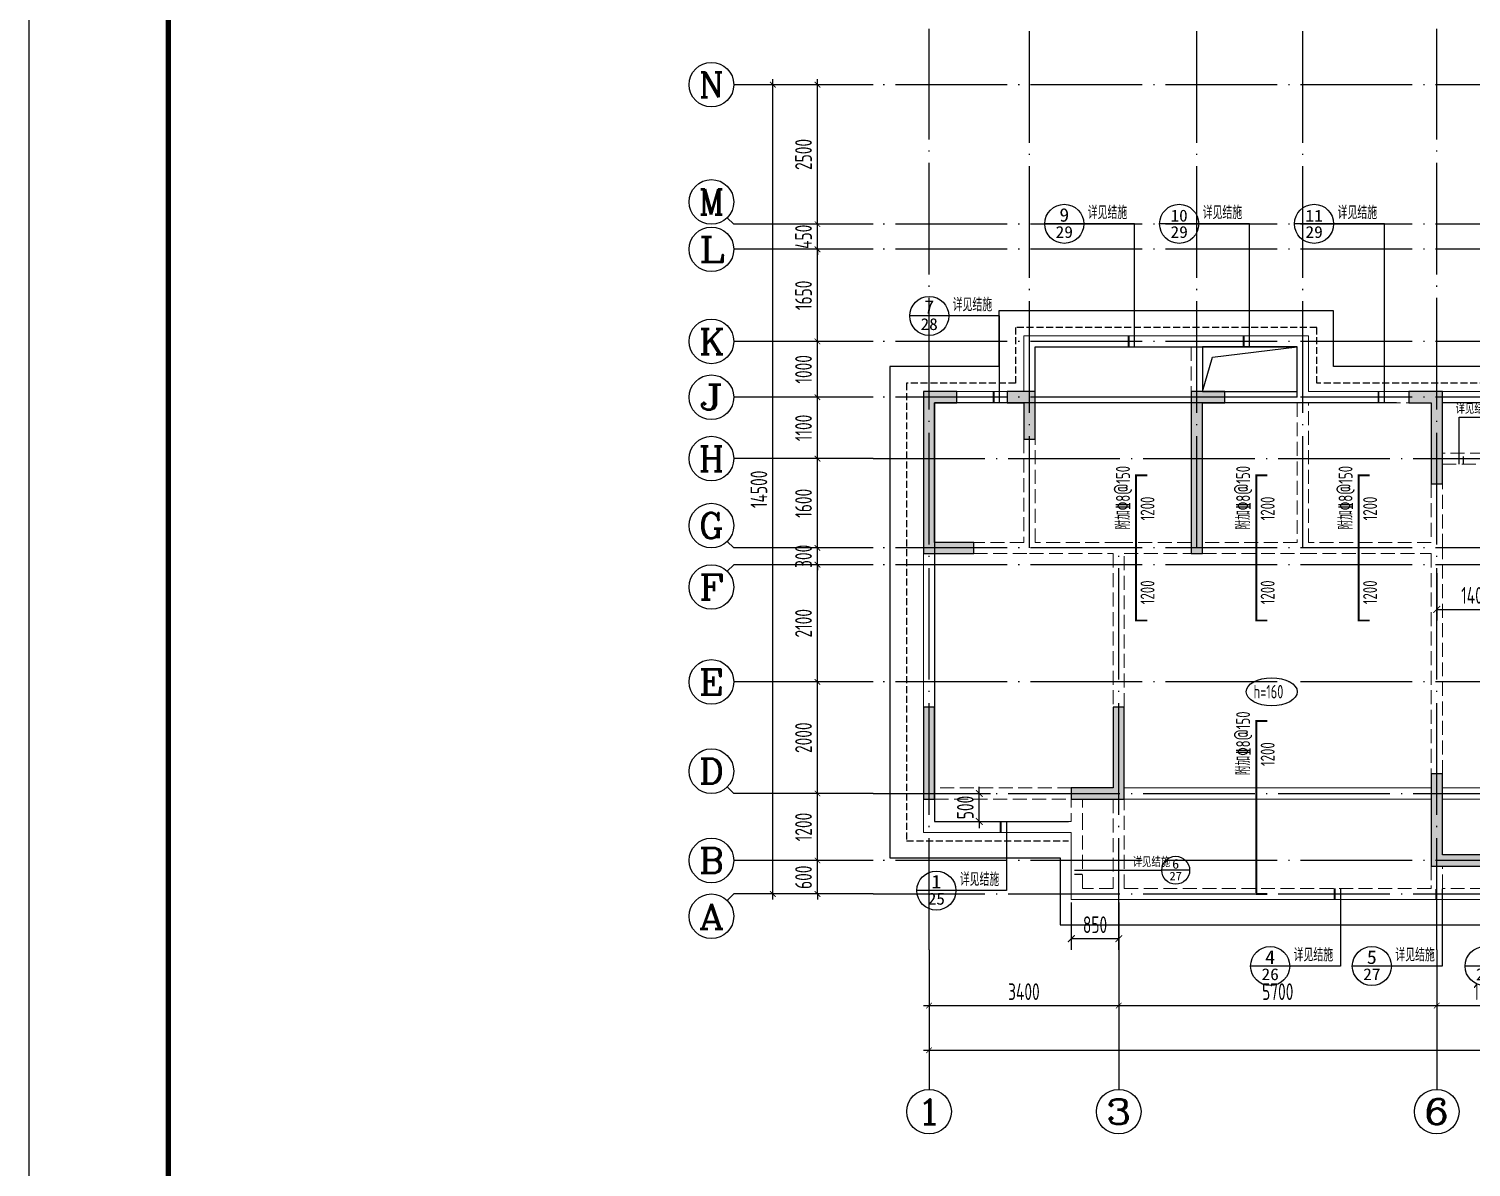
# Model space of a CAD drawing. Extents: x 826826 to 1642106, y -156213 to 399140.
# Drawn here: x 1269219 to 1295070, y -22668 to -2274 of the extents above; entities that cross this region are included whole.
import ezdxf
from ezdxf.enums import TextEntityAlignment as Align

# ---------------------------------------------------------------- set-up
doc = ezdxf.new("R2010")
doc.units = 0
doc.header["$LTSCALE"] = 1000
for name, pattern in [('#P_--_20B1_001_t3$0$DASH', [0.35, 0.25, -0.1]), ('DASH', [0.35, 0.25, -0.1]), ('DOTE', [2.42, 2, -0.2, 0.02, -0.2])]:
    doc.linetypes.add(name, pattern=pattern)
doc.layers.get('0').update_dxf_attribs({"linetype": 'CONTINUOUS'})
doc.layers.get('DEFPOINTS').update_dxf_attribs({"linetype": 'CONTINUOUS'})
for name, color, linetype in [('-TK', 7, 'CONTINUOUS'), ('A-AXIS', 1, 'CONTINUOUS'), ('A-DOTE', 10, 'DOTE'), ('AXIS_TEXT', 4, 'CONTINUOUS'), ('DIM_IDEN', 67, 'CONTINUOUS'), ('PUB_TEXT', 2, 'CONTINUOUS'), ('ROOF', 183, 'CONTINUOUS'), ('S-B板标注', 3, 'CONTINUOUS'), ('S-B板配筋', 6, 'CONTINUOUS'), ('S-B板配筋号', 7, 'CONTINUOUS'), ('S-D洞口', 4, 'CONTINUOUS'), ('S-L主梁线', 4, 'DASH'), ('S-Q墙填充', 252, 'CONTINUOUS'), ('S-Q墙实线', 6, 'CONTINUOUS'), ('S-Q墙标注', 3, 'CONTINUOUS'), ('S-Y一般标注', 3, 'CONTINUOUS'), ('看线', 251, 'CONTINUOUS')]:
    doc.layers.add(name, color=color, linetype=linetype)
doc.styles.add('_TCH_AXIS', font='COMPLEX', dxfattribs={"bigfont": 'GBCBIG'})
doc.styles.add('_TCH_LABEL', font='simhei.ttf')
doc.styles.add('COMPLEX', font='COMPLEX')
doc.styles.add('TSSD_DIMENSION', font='Tssdeng.shx', dxfattribs={"width": 0.7, "bigfont": 'tssdchn.shx'})
doc.styles.add('TSSD_REIN', font='tssdeng.shx', dxfattribs={"width": 0.7, "height": 300, "bigfont": 'tssdchn.shx'})
doc.styles.add('结构文字', font='zstxt.shx', dxfattribs={"width": 0.7, "bigfont": 'zshz.shx'})
doc.dimstyles.new('STRUCK', dxfattribs={"dimtxt": 400, "dimasz": 121, "dimexe": 200, "dimexo": 150, "dimgap": 115, "dimtad": 1, "dimdec": 0, "dimdsep": 46, "dimtxsty": '结构文字', "dimblk": 'ARCHTICK', "dimcen": 400, "dimclrd": 3, "dimclre": 3, "dimclrt": 7, "dimadec": 0, "dimazin": 0, "dimtfac": 1, "dimtdec": 0, "dimtix": 1, "dimtmove": 2, "dimatfit": 3, "dimldrblk": '_DIMX', "dimfxl": 0, "dimtolj": 1, "dimtzin": 0, "dimarcsym": 0})
doc.dimstyles.new('TSSD_100_100$0', dxfattribs={"dimtxt": 300, "dimasz": 80, "dimexe": 100, "dimexo": 250, "dimgap": 100, "dimtad": 1, "dimdec": 0, "dimzin": 0, "dimdsep": 46, "dimtxsty": 'TSSD_DIMENSION', "dimblk": 'ARCHTICK', "dimcen": 0, "dimdle": 100, "dimclrd": 3, "dimclre": 3, "dimclrt": 7, "dimadec": 0, "dimazin": 0, "dimtfac": 1, "dimtdec": 0, "dimtix": 1, "dimtmove": 2, "dimatfit": 3, "dimldrblk": 'ARCHTICK', "dimfxl": 0, "dimtolj": 1, "dimtzin": 0, "dimarcsym": 0})

# ---------------------------------------------------------------- blocks, each defined once
blk = doc.blocks.new('_ArchTick')
at = {"color": 0, "linetype": 'ByBlock', "const_width": 0.15}
blk.add_lwpolyline([(-0.5, -0.5), (0.5, 0.5)], dxfattribs=at)
blk = doc.blocks.new('*D888')
at = {"layer": 'DEFPOINTS', "color": 0}
for p in [(2300, 4900), (3300, 4900), (3300, 4300)]:
    blk.add_point(p, dxfattribs=at)
at = {"layer": 'S-Y一般标注', "color": 0, "lineweight": -2}
for p, q in [((2300, 4900), (2300, 5000)), ((3050, 4900), (2200, 4900)), ((2300, 4300), (2300, 4900)), ((3050, 4300), (2200, 4300)), ((2300, 4300), (2300, 4200))]:
    blk.add_line(p, q, dxfattribs=at)
at = {"layer": 'S-Y一般标注', "color": 0, "lineweight": -2, "xscale": 100, "yscale": 100, "zscale": 100}
for p, rotation in [((2300, 4900), 270), ((2300, 4300), 90)]:
    blk.add_blockref('_ArchTick', p, dxfattribs=dict(at, rotation=rotation))
at = {"layer": 'S-Y一般标注', "color": 7, "insert": (2050, 4600), "char_height": 300, "attachment_point": 5, "rotation": 90, "style": 'TSSD_DIMENSION'}
blk.add_mtext('\\A1;600', dxfattribs=at)
blk = doc.blocks.new('*D889')
at = {"layer": 'DEFPOINTS', "color": 0}
for p in [(2300, 6100), (3300, 6100), (3300, 4900)]:
    blk.add_point(p, dxfattribs=at)
at = {"layer": 'S-Y一般标注', "color": 0, "lineweight": -2}
for p, q in [((3050, 6100), (2200, 6100)), ((2300, 4800), (2300, 6200)), ((3050, 4900), (2200, 4900))]:
    blk.add_line(p, q, dxfattribs=at)
at = {"layer": 'S-Y一般标注', "color": 0, "lineweight": -2, "xscale": 100, "yscale": 100, "zscale": 100}
for p, rotation in [((2300, 6100), 90), ((2300, 4900), 270)]:
    blk.add_blockref('_ArchTick', p, dxfattribs=dict(at, rotation=rotation))
at = {"layer": 'S-Y一般标注', "color": 7, "insert": (2050, 5500), "char_height": 300, "attachment_point": 5, "rotation": 90, "style": 'TSSD_DIMENSION'}
blk.add_mtext('\\A1;1200', dxfattribs=at)
blk = doc.blocks.new('*D890')
at = {"layer": 'DEFPOINTS', "color": 0}
for p in [(2300, 8100), (3300, 8100), (3300, 6100)]:
    blk.add_point(p, dxfattribs=at)
at = {"layer": 'S-Y一般标注', "color": 0, "lineweight": -2}
for p, q in [((3050, 8100), (2200, 8100)), ((2300, 6000), (2300, 8200)), ((3050, 6100), (2200, 6100))]:
    blk.add_line(p, q, dxfattribs=at)
at = {"layer": 'S-Y一般标注', "color": 0, "lineweight": -2, "xscale": 100, "yscale": 100, "zscale": 100}
for p, rotation in [((2300, 8100), 90), ((2300, 6100), 270)]:
    blk.add_blockref('_ArchTick', p, dxfattribs=dict(at, rotation=rotation))
at = {"layer": 'S-Y一般标注', "color": 7, "insert": (2050, 7100), "char_height": 300, "attachment_point": 5, "rotation": 90, "style": 'TSSD_DIMENSION'}
blk.add_mtext('\\A1;2000', dxfattribs=at)
blk = doc.blocks.new('*D891')
at = {"layer": 'DEFPOINTS', "color": 0}
for p in [(2300, 10200), (3300, 10200), (3300, 8100)]:
    blk.add_point(p, dxfattribs=at)
at = {"layer": 'S-Y一般标注', "color": 0, "lineweight": -2}
for p, q in [((3050, 10200), (2200, 10200)), ((2300, 8000), (2300, 10300)), ((3050, 8100), (2200, 8100))]:
    blk.add_line(p, q, dxfattribs=at)
at = {"layer": 'S-Y一般标注', "color": 0, "lineweight": -2, "xscale": 100, "yscale": 100, "zscale": 100}
for p, rotation in [((2300, 10200), 90), ((2300, 8100), 270)]:
    blk.add_blockref('_ArchTick', p, dxfattribs=dict(at, rotation=rotation))
at = {"layer": 'S-Y一般标注', "color": 7, "insert": (2050, 9150), "char_height": 300, "attachment_point": 5, "rotation": 90, "style": 'TSSD_DIMENSION'}
blk.add_mtext('\\A1;2100', dxfattribs=at)
blk = doc.blocks.new('*D892')
at = {"layer": 'DEFPOINTS', "color": 0}
for p in [(2300, 10500), (3300, 10500), (3300, 10200)]:
    blk.add_point(p, dxfattribs=at)
at = {"layer": 'S-Y一般标注', "color": 0, "lineweight": -2}
for p, q in [((2300, 10500), (2300, 10600)), ((3050, 10500), (2200, 10500)), ((2300, 10200), (2300, 10500)), ((3050, 10200), (2200, 10200)), ((2300, 10200), (2300, 10100))]:
    blk.add_line(p, q, dxfattribs=at)
at = {"layer": 'S-Y一般标注', "color": 0, "lineweight": -2, "xscale": 100, "yscale": 100, "zscale": 100}
for p, rotation in [((2300, 10500), 270), ((2300, 10200), 90)]:
    blk.add_blockref('_ArchTick', p, dxfattribs=dict(at, rotation=rotation))
at = {"layer": 'S-Y一般标注', "color": 7, "insert": (2050, 10350), "char_height": 300, "attachment_point": 5, "rotation": 90, "style": 'TSSD_DIMENSION'}
blk.add_mtext('\\A1;300', dxfattribs=at)
blk = doc.blocks.new('*D893')
at = {"layer": 'DEFPOINTS', "color": 0}
for p in [(2300, 12100), (3300, 12100), (3300, 10500)]:
    blk.add_point(p, dxfattribs=at)
at = {"layer": 'S-Y一般标注', "color": 0, "lineweight": -2}
for p, q in [((2300, 10400), (2300, 12200)), ((3050, 12100), (2200, 12100)), ((3050, 10500), (2200, 10500))]:
    blk.add_line(p, q, dxfattribs=at)
at = {"layer": 'S-Y一般标注', "color": 0, "lineweight": -2, "xscale": 100, "yscale": 100, "zscale": 100}
for p, rotation in [((2300, 12100), 90), ((2300, 10500), 270)]:
    blk.add_blockref('_ArchTick', p, dxfattribs=dict(at, rotation=rotation))
at = {"layer": 'S-Y一般标注', "color": 7, "insert": (2050, 11300), "char_height": 300, "attachment_point": 5, "rotation": 90, "style": 'TSSD_DIMENSION'}
blk.add_mtext('\\A1;1600', dxfattribs=at)
blk = doc.blocks.new('*D894')
at = {"layer": 'DEFPOINTS', "color": 0}
for p in [(2300, 13200), (3300, 13200), (3300, 12100)]:
    blk.add_point(p, dxfattribs=at)
at = {"layer": 'S-Y一般标注', "color": 0, "lineweight": -2}
for p, q in [((3050, 13200), (2200, 13200)), ((2300, 12000), (2300, 13300)), ((3050, 12100), (2200, 12100))]:
    blk.add_line(p, q, dxfattribs=at)
at = {"layer": 'S-Y一般标注', "color": 0, "lineweight": -2, "xscale": 100, "yscale": 100, "zscale": 100}
for p, rotation in [((2300, 13200), 90), ((2300, 12100), 270)]:
    blk.add_blockref('_ArchTick', p, dxfattribs=dict(at, rotation=rotation))
at = {"layer": 'S-Y一般标注', "color": 7, "insert": (2050, 12650), "char_height": 300, "attachment_point": 5, "rotation": 90, "style": 'TSSD_DIMENSION'}
blk.add_mtext('\\A1;1100', dxfattribs=at)
blk = doc.blocks.new('*D895')
at = {"layer": 'DEFPOINTS', "color": 0}
for p in [(2300, 14200), (3300, 14200), (3300, 13200)]:
    blk.add_point(p, dxfattribs=at)
at = {"layer": 'S-Y一般标注', "color": 0, "lineweight": -2}
for p, q in [((2300, 13100), (2300, 14300)), ((3050, 14200), (2200, 14200)), ((3050, 13200), (2200, 13200))]:
    blk.add_line(p, q, dxfattribs=at)
at = {"layer": 'S-Y一般标注', "color": 0, "lineweight": -2, "xscale": 100, "yscale": 100, "zscale": 100}
for p, rotation in [((2300, 14200), 90), ((2300, 13200), 270)]:
    blk.add_blockref('_ArchTick', p, dxfattribs=dict(at, rotation=rotation))
at = {"layer": 'S-Y一般标注', "color": 7, "insert": (2050, 13700), "char_height": 300, "attachment_point": 5, "rotation": 90, "style": 'TSSD_DIMENSION'}
blk.add_mtext('\\A1;1000', dxfattribs=at)
blk = doc.blocks.new('*D896')
at = {"layer": 'DEFPOINTS', "color": 0}
for p in [(2300, 15850), (3300, 15850), (3300, 14200)]:
    blk.add_point(p, dxfattribs=at)
at = {"layer": 'S-Y一般标注', "color": 0, "lineweight": -2}
for p, q in [((3050, 15850), (2200, 15850)), ((2300, 14100), (2300, 15950)), ((3050, 14200), (2200, 14200))]:
    blk.add_line(p, q, dxfattribs=at)
at = {"layer": 'S-Y一般标注', "color": 0, "lineweight": -2, "xscale": 100, "yscale": 100, "zscale": 100}
for p, rotation in [((2300, 15850), 90), ((2300, 14200), 270)]:
    blk.add_blockref('_ArchTick', p, dxfattribs=dict(at, rotation=rotation))
at = {"layer": 'S-Y一般标注', "color": 7, "insert": (2050, 15025), "char_height": 300, "attachment_point": 5, "rotation": 90, "style": 'TSSD_DIMENSION'}
blk.add_mtext('\\A1;1650', dxfattribs=at)
blk = doc.blocks.new('*D897')
at = {"layer": 'DEFPOINTS', "color": 0}
for p in [(2300, 16300), (3300, 16300), (3300, 15850)]:
    blk.add_point(p, dxfattribs=at)
at = {"layer": 'S-Y一般标注', "color": 0, "lineweight": -2}
for p, q in [((3050, 16300), (2200, 16300)), ((2300, 16300), (2300, 16400)), ((2300, 15850), (2300, 16300)), ((3050, 15850), (2200, 15850)), ((2300, 15850), (2300, 15750))]:
    blk.add_line(p, q, dxfattribs=at)
at = {"layer": 'S-Y一般标注', "color": 0, "lineweight": -2, "xscale": 100, "yscale": 100, "zscale": 100}
for p, rotation in [((2300, 16300), 270), ((2300, 15850), 90)]:
    blk.add_blockref('_ArchTick', p, dxfattribs=dict(at, rotation=rotation))
at = {"layer": 'S-Y一般标注', "color": 7, "insert": (2050, 16075), "char_height": 300, "attachment_point": 5, "rotation": 90, "style": 'TSSD_DIMENSION'}
blk.add_mtext('\\A1;450', dxfattribs=at)
blk = doc.blocks.new('*D898')
at = {"layer": 'DEFPOINTS', "color": 0}
for p in [(2300, 18800), (3300, 18800), (3300, 16300)]:
    blk.add_point(p, dxfattribs=at)
at = {"layer": 'S-Y一般标注', "color": 0, "lineweight": -2}
for p, q in [((2300, 16200), (2300, 18900)), ((3050, 18800), (2200, 18800)), ((3050, 16300), (2200, 16300))]:
    blk.add_line(p, q, dxfattribs=at)
at = {"layer": 'S-Y一般标注', "color": 0, "lineweight": -2, "xscale": 100, "yscale": 100, "zscale": 100}
for p, rotation in [((2300, 18800), 90), ((2300, 16300), 270)]:
    blk.add_blockref('_ArchTick', p, dxfattribs=dict(at, rotation=rotation))
at = {"layer": 'S-Y一般标注', "color": 7, "insert": (2050, 17550), "char_height": 300, "attachment_point": 5, "rotation": 90, "style": 'TSSD_DIMENSION'}
blk.add_mtext('\\A1;2500', dxfattribs=at)
blk = doc.blocks.new('*D899')
at = {"layer": 'DEFPOINTS', "color": 0}
for p in [(1500, 18800), (3300, 18800), (3300, 4300)]:
    blk.add_point(p, dxfattribs=at)
at = {"layer": 'S-Y一般标注', "color": 0, "lineweight": -2}
for p, q in [((1500, 4200), (1500, 18900)), ((3050, 18800), (1400, 18800)), ((3050, 4300), (1400, 4300))]:
    blk.add_line(p, q, dxfattribs=at)
at = {"layer": 'S-Y一般标注', "color": 0, "lineweight": -2, "xscale": 100, "yscale": 100, "zscale": 100}
for p, rotation in [((1500, 18800), 90), ((1500, 4300), 270)]:
    blk.add_blockref('_ArchTick', p, dxfattribs=dict(at, rotation=rotation))
at = {"layer": 'S-Y一般标注', "color": 7, "insert": (1250, 11550), "char_height": 300, "attachment_point": 5, "rotation": 90, "style": 'TSSD_DIMENSION'}
blk.add_mtext('\\A1;14500', dxfattribs=at)
blk = doc.blocks.new('*D912')
at = {"layer": 'DEFPOINTS', "color": 0}
for p in [(4300.000008, 3300.000008), (7700.000008, 3300.000008), (7700.000008, 2300.000008)]:
    blk.add_point(p, dxfattribs=at)
at = {"layer": 'S-Y一般标注', "color": 0, "lineweight": -2}
for p, q in [((4300.000008, 3050.000008), (4300.000008, 2200.000008)), ((7700.000008, 3050.000008), (7700.000008, 2200.000008)), ((4200.000008, 2300.000008), (7800.000008, 2300.000008))]:
    blk.add_line(p, q, dxfattribs=at)
at = {"layer": 'S-Y一般标注', "color": 0, "lineweight": -2, "xscale": 100, "yscale": 100, "zscale": 100, "rotation": 180}
blk.add_blockref('_ArchTick', (4300.000008, 2300.000008), dxfattribs=at)
at = {"layer": 'S-Y一般标注', "color": 0, "lineweight": -2, "xscale": 100, "yscale": 100, "zscale": 100}
blk.add_blockref('_ArchTick', (7700.000008, 2300.000008), dxfattribs=at)
at = {"layer": 'S-Y一般标注', "color": 7, "insert": (6000.000008, 2550.000008), "char_height": 300, "attachment_point": 5, "style": 'TSSD_DIMENSION'}
blk.add_mtext('\\A1;3400', dxfattribs=at)
blk = doc.blocks.new('*D913')
at = {"layer": 'DEFPOINTS', "color": 0}
for p in [(7700, 3300), (13400, 3300), (13400, 2300)]:
    blk.add_point(p, dxfattribs=at)
at = {"layer": 'S-Y一般标注', "color": 0, "lineweight": -2}
for p, q in [((7700, 3050), (7700, 2200)), ((13400, 3050), (13400, 2200)), ((7600, 2300), (13500, 2300))]:
    blk.add_line(p, q, dxfattribs=at)
at = {"layer": 'S-Y一般标注', "color": 0, "lineweight": -2, "xscale": 100, "yscale": 100, "zscale": 100, "rotation": 180}
blk.add_blockref('_ArchTick', (7700, 2300), dxfattribs=at)
at = {"layer": 'S-Y一般标注', "color": 0, "lineweight": -2, "xscale": 100, "yscale": 100, "zscale": 100}
blk.add_blockref('_ArchTick', (13400, 2300), dxfattribs=at)
at = {"layer": 'S-Y一般标注', "color": 7, "insert": (10550, 2550), "char_height": 300, "attachment_point": 5, "style": 'TSSD_DIMENSION'}
blk.add_mtext('\\A1;5700', dxfattribs=at)
blk = doc.blocks.new('*D918')
at = {"layer": 'DEFPOINTS', "color": 0}
for p in [(4300.000008, 3300.000008), (53100.000008, 3300.000008), (53100.000008, 1500.000008)]:
    blk.add_point(p, dxfattribs=at)
at = {"layer": 'S-Y一般标注', "color": 0, "lineweight": -2}
for p, q in [((4300.000008, 3050.000008), (4300.000008, 1400.000008)), ((53100.000008, 3050.000008), (53100.000008, 1400.000008)), ((4200.000008, 1500.000008), (53200.000008, 1500.000008))]:
    blk.add_line(p, q, dxfattribs=at)
at = {"layer": 'S-Y一般标注', "color": 0, "lineweight": -2, "xscale": 100, "yscale": 100, "zscale": 100, "rotation": 180}
blk.add_blockref('_ArchTick', (4300.000008, 1500.000008), dxfattribs=at)
at = {"layer": 'S-Y一般标注', "color": 0, "lineweight": -2, "xscale": 100, "yscale": 100, "zscale": 100}
blk.add_blockref('_ArchTick', (53100.000008, 1500.000008), dxfattribs=at)
at = {"layer": 'S-Y一般标注', "color": 7, "insert": (28700.000008, 1750.000008), "char_height": 300, "attachment_point": 5, "style": 'TSSD_DIMENSION'}
blk.add_mtext('\\A1;48800', dxfattribs=at)
blk = doc.blocks.new('_AXISO')
blk.add_circle((0, 0), 0.5)
at = {"layer": 'AXIS_TEXT', "style": 'COMPLEX', "width": 1.041667}
blk.add_attdef('A', text='', height=0.56, dxfattribs=at).set_placement((-0.25, -0.28), (0.25, -0.28), align=Align.FIT)
blk = doc.blocks.new('*D919')
at = {"layer": 'DEFPOINTS', "color": 0}
for p in [(13400, 3300), (15250, 3300), (15250, 2300)]:
    blk.add_point(p, dxfattribs=at)
at = {"layer": 'S-Y一般标注', "color": 0, "lineweight": -2}
for p, q in [((13400, 3050), (13400, 2200)), ((15250, 3050), (15250, 2200)), ((13300, 2300), (15350, 2300))]:
    blk.add_line(p, q, dxfattribs=at)
at = {"layer": 'S-Y一般标注', "color": 0, "lineweight": -2, "xscale": 100, "yscale": 100, "zscale": 100, "rotation": 180}
blk.add_blockref('_ArchTick', (13400, 2300), dxfattribs=at)
at = {"layer": 'S-Y一般标注', "color": 0, "lineweight": -2, "xscale": 100, "yscale": 100, "zscale": 100}
blk.add_blockref('_ArchTick', (15250, 2300), dxfattribs=at)
at = {"layer": 'S-Y一般标注', "color": 7, "insert": (14325, 2550), "char_height": 300, "attachment_point": 5, "style": 'TSSD_DIMENSION'}
blk.add_mtext('\\A1;1850', dxfattribs=at)
blk = doc.blocks.new('20210802.04343020')
at = {"layer": 'ROOF', "ltscale": 0.8}
for p, q in [((7300, 9450), (2600, 9450)), ((7300, 9350), (2600, 9350))]:
    blk.add_line(p, q, dxfattribs=at)
for points in [[(11400, 10000), (7950, 10000), (7950, 11000), (1950, 11000), (1950, 10000), (0, 10000), (0, 1200), (3050, 1200)], [(7300, 9450), (7300, 10350), (2600, 10350), (2600, 9450)], [(2600, 9350), (800, 9350), (800, 1850), (3200, 1850)], [(9080, 9350), (7300, 9350)], [(11400, 9350), (9900, 9350)]]:
    blk.add_lwpolyline(points, dxfattribs=at)
at = {"layer": '看线', "color": 202, "linetype": '#P_--_20B1_001_t3$0$DASH', "ltscale": 0.5}
blk.add_lwpolyline([(11400, 9700), (7650, 9700), (7650, 10700), (2250, 10700), (2250, 9700), (300, 9700), (300, 1500), (3200, 1500)], dxfattribs=at)
at = {"layer": '看线', "color": 201}
blk.add_lwpolyline([(3050, 1200), (3050, 0), (22750, 0), (22750, 1500), (25100, 1500)], dxfattribs=at)
blk = doc.blocks.new('20210805.12180537')
at = {"layer": 'DIM_IDEN'}
for p, q in [((12208, 14853), (13117, 14853)), ((12208, 13555), (12208, 14853)), ((13817, 14853), (13117, 14853)), ((3121, 14111), (2421, 14111)), ((4030, 14111), (3121, 14111)), ((4030, 11905), (4030, 14111)), ((5180, 14111), (4480, 14111)), ((6089, 14111), (5180, 14111)), ((6089, 11905), (6089, 14111)), ((7599, 14111), (6899, 14111)), ((8508, 14111), (7599, 14111)), ((8508, 10905), (8508, 14111)), ((16586, 14111), (17495, 14111)), ((16586, 10905), (16586, 14111)), ((18195, 14111), (17495, 14111)), ((19005, 14111), (19914, 14111)), ((19005, 11905), (19005, 14111)), ((20614, 14111), (19914, 14111)), ((21064, 14111), (21973, 14111)), ((21064, 11905), (21064, 14111)), ((22673, 14111), (21973, 14111)), ((700, 12461), (0, 12461)), ((1609, 12461), (700, 12461)), ((1609, 10905), (1609, 12461)), ((23485, 12461), (24394, 12461)), ((23485, 10905), (23485, 12461)), ((25094, 12461), (24394, 12461)), ((9847, 10649), (10305, 10649)), ((9847, 9805), (9847, 10649)), ((10805, 10649), (10305, 10649)), ((14790, 10649), (14290, 10649)), ((15247, 10649), (14790, 10649)), ((15247, 9805), (15247, 10649)), ((1737, 3405), (1737, 2166)), ((23357, 3405), (23357, 2166)), ((2954, 2530), (3401, 2530)), ((3401, 2530), (4518, 2530)), ((5018, 2530), (4518, 2530)), ((20577, 2530), (20077, 2530)), ((21693, 2530), (20577, 2530)), ((22140, 2530), (21693, 2530)), ((828, 2166), (128, 2166)), ((1737, 2166), (828, 2166)), ((7720, 2205), (7720, 813)), ((9543, 2195), (9543, 813)), ((11564, 2205), (11564, 813)), ((13531, 2205), (13531, 813)), ((15573, 2195), (15573, 813)), ((17374, 2205), (17374, 813)), ((23357, 2166), (24266, 2166)), ((24966, 2166), (24266, 2166)), ((6811, 813), (6111, 813)), ((7720, 813), (6811, 813)), ((8634, 813), (7934, 813)), ((9543, 813), (8634, 813)), ((10655, 813), (9955, 813)), ((11564, 813), (10655, 813)), ((13531, 813), (14440, 813)), ((15140, 813), (14440, 813)), ((15573, 813), (16482, 813)), ((17182, 813), (16482, 813)), ((17374, 813), (18283, 813)), ((18983, 813), (18283, 813))]:
    blk.add_line(p, q, dxfattribs=at)
for points, const_width in [([(3925, 11905), (3925, 12105)], 35), ([(5984, 11905), (5984, 12105)], 35), ([(19110, 11905), (19110, 12105)], 35), ([(21169, 11905), (21169, 12105)], 35), ([(1504, 10905), (1504, 11105)], 35), ([(8403, 10905), (8403, 11105)], 35), ([(16691, 10905), (16691, 11105)], 35), ([(23590, 10905), (23590, 11105)], 35), ([(9922, 9805), (9922, 9947)], 25), ([(15172, 9805), (15172, 9947)], 25), ([(1632, 3405), (1632, 3205)], 35), ([(23462, 3405), (23462, 3205)], 35), ([(2954, 2455), (3097, 2455)], 25), ([(22140, 2455), (21997, 2455)], 25), ([(7615, 2205), (7615, 2005)], 35), ([(9438, 2195), (9438, 1995)], 35), ([(11459, 2205), (11459, 2005)], 35), ([(13636, 2205), (13636, 2005)], 35), ([(15678, 2195), (15678, 1995)], 35), ([(17479, 2205), (17479, 2005)], 35)]:
    blk.add_lwpolyline(points, dxfattribs=dict(at, const_width=const_width))
for centre, radius in [((13467, 14853), 350), ((2771, 14111), 350), ((4830, 14111), 350), ((7249, 14111), 350), ((17845, 14111), 350), ((20264, 14111), 350), ((22323, 14111), 350), ((350, 12461), 350), ((24744, 12461), 350), ((10555, 10649), 250), ((14540, 10649), 250), ((4768, 2530), 250), ((20327, 2530), 250), ((478, 2166), 350), ((24616, 2166), 350), ((6461, 813), 350), ((8284, 813), 350), ((10305, 813), 350), ((14790, 813), 350), ((16832, 813), 350), ((18633, 813), 350)]:
    blk.add_circle(centre, radius, dxfattribs=at)
at = {"layer": 'PUB_TEXT', "style": '_TCH_AXIS'}
for height, p in [(236.3, (12388, 14936)), (236.3, (3191, 14195)), (236.3, (5251, 14195)), (236.3, (7669, 14195)), (236.3, (16766, 14195)), (236.3, (19184, 14195)), (236.3, (21244, 14195)), (236.3, (770, 12545)), (236.3, (23665, 12545)), (168.8, (9784, 10709)), (168.8, (14840, 10709)), (168.8, (3996, 2589)), (168.8, (20627, 2589)), (236.3, (898, 2249)), (236.3, (23537, 2249)), (236.3, (6881, 896)), (236.3, (8704, 896)), (236.3, (10725, 896)), (236.3, (13710, 896)), (236.3, (15752, 896)), (236.3, (17554, 896))]:
    blk.add_text('详见结施', height=height, dxfattribs=at).set_placement(p)
at = {"layer": 'PUB_TEXT', "style": '_TCH_LABEL'}
for s, height, width, p, p2 in [('13', 212.7, 1.00565, (13314, 14894), (13621, 14894)), ('30', 212, 1.017143, (13312, 14600), (13622, 14600)), ('9', 242, 1.011364, (2683, 14150), (2859, 14150)), ('10', 213.8, 0.988889, (4678, 14152), (4982, 14152)), ('11', 210.8, 1.034884, (7092, 14152), (7406, 14152)), ('11', 210.8, 1.034884, (17688, 14152), (18002, 14152)), ('10', 213.8, 0.988889, (20112, 14152), (20416, 14152)), ('9', 242, 1.011364, (22235, 14150), (22411, 14150)), ('29', 211.6, 1.022989, (2615, 13859), (2927, 13859)), ('29', 211.6, 1.022989, (4675, 13859), (4986, 13859)), ('29', 211.6, 1.022989, (7094, 13859), (7405, 13859)), ('29', 211.6, 1.022989, (17689, 13859), (18001, 13859)), ('29', 211.6, 1.022989, (20108, 13859), (20420, 13859)), ('29', 211.6, 1.022989, (22168, 13859), (22479, 13859)), ('7', 241, 1.053254, (259, 12500), (441, 12500)), ('8', 242, 1.017143, (24656, 12500), (24833, 12500)), ('28', 212.3, 1.011364, (196, 12208), (504, 12208)), ('28', 212.3, 1.011364, (24590, 12208), (24899, 12208)), ('30', 151.4, 1.017143, (10444, 10469), (10666, 10469)), ('12', 151.1, 1.022989, (10444, 10679), (10666, 10679)), ('30', 151.4, 1.017143, (14429, 10469), (14650, 10469)), ('12', 151.1, 1.022989, (14428, 10679), (14651, 10679)), ('6', 173, 1.011364, (4705, 2558), (4830, 2558)), ('6', 173, 1.011364, (20264, 2558), (20390, 2558)), ('1', 241, 1.034884, (388, 2205), (568, 2205)), ('27', 151.1, 1.022989, (4656, 2350), (4879, 2350)), ('27', 151.1, 1.022989, (20216, 2350), (20438, 2350)), ('3', 242, 1.00565, (24529, 2205), (24704, 2205)), ('25', 212.7, 1.00565, (324, 1913), (632, 1913)), ('26', 211.6, 1.022989, (24461, 1914), (24772, 1914)), ('4', 241, 1.034884, (6371, 852), (6551, 852)), ('5', 241, 1.028902, (8195, 852), (8373, 852)), ('2', 241, 1.022989, (10216, 852), (10394, 852)), ('2', 241, 1.022989, (14701, 852), (14878, 852)), ('5', 241, 1.028902, (16743, 852), (16921, 852)), ('4', 241, 1.034884, (18543, 852), (18723, 852)), ('26', 211.6, 1.022989, (6306, 561), (6617, 561)), ('27', 211.6, 1.022989, (8128, 561), (8440, 561)), ('25', 212.7, 1.00565, (10151, 560), (10459, 560)), ('25', 212.7, 1.00565, (14636, 560), (14943, 560)), ('27', 211.6, 1.022989, (16676, 561), (16988, 561)), ('26', 211.6, 1.022989, (18478, 561), (18789, 561))]:
    blk.add_text(s, height=height, dxfattribs=dict(at, width=width)).set_placement(p, p2, align=Align.FIT)
blk = doc.blocks.new('20210809.19332126')
at = {"layer": 'S-Q墙填充'}
h = blk.add_hatch(color=252, dxfattribs=at)
h.dxf.hatch_style = 1
h.paths.add_polyline_path([(200, 8900), (600, 8900), (600, 9100), (0, 9100), (0, 6200), (900, 6200), (900, 6400), (200, 6400)])
h = blk.add_hatch(color=252, dxfattribs=at)
h.dxf.hatch_style = 1
h.paths.add_polyline_path([(1800, 8900), (1800, 8250), (2000, 8250), (2000, 9100), (1500, 9100), (1500, 8900)])
h = blk.add_hatch(color=252, dxfattribs=at)
h.dxf.hatch_style = 1
h.paths.add_polyline_path([(4800, 9100), (4800, 6200), (5000, 6200), (5000, 8900), (5400, 8900), (5400, 9100)])
h = blk.add_hatch(color=252, dxfattribs=at)
h.dxf.hatch_style = 1
h.paths.add_polyline_path([(9100, 7900), (9100, 7450), (9300, 7450), (9300, 7900), (9300, 9100), (8700, 9100), (8700, 8900), (9100, 8900)])
h = blk.add_hatch(color=252, dxfattribs=at)
h.dxf.hatch_style = 1
h.paths.add_polyline_path([(200, 1800), (200, 3450), (0, 3450), (0, 1800)])
h = blk.add_hatch(color=252, dxfattribs=at)
h.dxf.hatch_style = 1
h.paths.add_polyline_path([(3600, 3450), (3400, 3450), (3400, 3450), (3400, 2000), (2750, 2000), (2650, 2000), (2650, 1800), (2650, 1800), (2750, 1800), (3600, 1800)])
h = blk.add_hatch(color=252, dxfattribs=at)
h.dxf.hatch_style = 1
h.paths.add_polyline_path([(9100, 600), (10050, 600), (10050, 800), (9300, 800), (9300, 2250), (9100, 2250)])
at = {"layer": 'S-L主梁线', "linetype": 'ByBlock', "lineweight": 18}
for p, q in [((4900, 10100), (1800, 10100)), ((1800, 10100), (1800, 9100)), ((6900, 10100), (4900, 10100)), ((6900, 9100), (6900, 10100)), ((1500, 9100), (600, 9100)), ((8700, 9100), (6900, 9100)), ((10799, 9100), (9300, 9100)), ((0, 6200), (0, 3450)), ((0, 1900), (0, 1200)), ((3600, 2000), (9100, 2000)), ((9300, 2000), (12200, 2000)), ((3600, 1800), (9100, 1800)), ((9300, 1800), (12200, 1800)), ((0, 1200), (2650, 1200)), ((2650, 1200), (2650, 0)), ((2650, 0), (3500, 0)), ((3500, 0), (9200, 0)), ((9200, 0), (15400, 0))]:
    blk.add_line(p, q, dxfattribs=at)
at = {"layer": 'S-L主梁线', "linetype": 'DASH', "lineweight": 18}
for p, q in [((2000, 9900), (4800, 9900)), ((2000, 9100), (2000, 9900)), ((4800, 9900), (4800, 9100)), ((5000, 9100), (5000, 9900)), ((5000, 9900), (6700, 9900)), ((6700, 9900), (6700, 9100)), ((6700, 9100), (5400, 9100)), ((600, 8900), (1500, 8900)), ((5400, 8900), (6700, 8900)), ((6700, 8900), (6700, 6400)), ((6900, 8900), (8700, 8900)), ((6900, 6400), (6900, 8900)), ((9300, 8900), (10799, 8900)), ((1800, 8250), (1800, 6400)), ((2000, 6400), (2000, 8250)), ((10399, 8000), (9300, 8000)), ((9300, 7800), (10399, 7800)), ((9100, 7450), (9100, 6400)), ((9300, 6300), (9300, 7450)), ((1800, 6400), (900, 6400)), ((3500, 6400), (2000, 6400)), ((4800, 6400), (3500, 6400)), ((6700, 6400), (5000, 6400)), ((9100, 6400), (6900, 6400)), ((9300, 2250), (9300, 6300)), ((200, 3450), (200, 6200)), ((900, 6200), (1900, 6200)), ((1900, 6200), (3400, 6200)), ((3400, 6200), (3400, 3450)), ((3600, 3450), (3600, 6200)), ((3600, 6200), (4800, 6200)), ((5000, 6200), (6800, 6200)), ((6800, 6200), (9100, 6200)), ((9100, 6200), (9100, 2250)), ((2650, 2000), (200, 2000)), ((2650, 1900), (2650, 1400)), ((200, 1800), (2650, 1800)), ((200, 1400), (200, 1800)), ((2850, 1300), (2850, 1800)), ((3400, 1800), (3400, 200)), ((3600, 200), (3600, 1800)), ((2650, 1400), (200, 1400)), ((2850, 200), (2850, 1300)), ((9100, 600), (9100, 200)), ((9300, 200), (9300, 600)), ((3400, 200), (2850, 200)), ((9100, 200), (3600, 200)), ((15300, 200), (9300, 200))]:
    blk.add_line(p, q, dxfattribs=at)
at = {"layer": 'S-Q墙实线'}
for points in [[(200, 8900), (600, 8900), (600, 9100), (0, 9100), (0, 6200), (900, 6200), (900, 6400), (200, 6400)], [(4800, 9100), (4800, 6200), (5000, 6200), (5000, 8900), (5400, 8900), (5400, 9100)], [(9100, 7900), (9100, 7450), (9300, 7450), (9300, 7900), (9300, 9100), (8700, 9100), (8700, 8900), (9100, 8900)], [(200, 1800), (200, 3450), (0, 3450), (0, 1800)], [(2650, 1800), (3600, 1800), (3600, 3450), (3400, 3450), (3400, 2000), (2650, 2000), (2650, 2000), (2650, 1800)], [(9100, 600), (10050, 600), (10050, 800), (9300, 800), (9300, 2250), (9100, 2250)]]:
    blk.add_lwpolyline(points, close=True, dxfattribs=at)
blk.add_lwpolyline([(1800, 8900), (1800, 8250), (2000, 8250), (2000, 9100), (1500, 9100), (1500, 8900), (1800, 8900)], dxfattribs=at)
blk = doc.blocks.new('*D2364')
at = {"layer": 'DEFPOINTS', "color": 0}
for p in [(1285454, -15974), (1286254, -15974), (1285454, -16474)]:
    blk.add_point(p, dxfattribs=at)
at = {"layer": 'S-Q墙标注', "color": 3, "lineweight": -2}
for p, q in [((1285604, -15974), (1286454, -15974)), ((1286254, -15974), (1286254, -15853)), ((1286254, -16474), (1286254, -15974)), ((1285604, -16474), (1286454, -16474)), ((1286254, -16474), (1286254, -16595))]:
    blk.add_line(p, q, dxfattribs=at)
at = {"layer": 'S-Q墙标注', "color": 3, "lineweight": -2, "xscale": 121, "yscale": 121, "zscale": 121}
for p, rotation in [((1286254, -15974), 270), ((1286254, -16474), 90)]:
    blk.add_blockref('_ArchTick', p, dxfattribs=dict(at, rotation=rotation))
at = {"layer": 'S-Q墙标注', "color": 7, "insert": (1286004, -16224), "char_height": 300, "attachment_point": 5, "rotation": 90, "style": 'TSSD_REIN'}
blk.add_mtext('\\A1;500', dxfattribs=at)
blk = doc.blocks.new('_DIMX')
blk.add_line((-150, 0), (150, 0))
at = {"const_width": 50}
blk.add_lwpolyline([(-70, -70), (70, 70)], dxfattribs=at)
blk = doc.blocks.new('*D2365')
at = {"layer": 'DEFPOINTS', "color": 0}
for p in [(1287904, -17774), (1288754, -17774), (1288754, -18574)]:
    blk.add_point(p, dxfattribs=at)
at = {"layer": 'S-Q墙标注', "color": 3, "lineweight": -2}
for p, q in [((1287904, -17924), (1287904, -18774)), ((1288754, -17924), (1288754, -18774)), ((1287904, -18574), (1288754, -18574))]:
    blk.add_line(p, q, dxfattribs=at)
at = {"layer": 'S-Q墙标注', "color": 3, "lineweight": -2, "xscale": 121, "yscale": 121, "zscale": 121, "rotation": 180}
blk.add_blockref('_ArchTick', (1287904, -18574), dxfattribs=at)
at = {"layer": 'S-Q墙标注', "color": 3, "lineweight": -2, "xscale": 121, "yscale": 121, "zscale": 121}
blk.add_blockref('_ArchTick', (1288754, -18574), dxfattribs=at)
at = {"layer": 'S-Q墙标注', "color": 7, "insert": (1288329, -18324), "char_height": 300, "attachment_point": 5, "style": 'TSSD_REIN'}
blk.add_mtext('\\A1;850', dxfattribs=at)
blk = doc.blocks.new('*D2391')
at = {"layer": 'DEFPOINTS', "color": 0}
for p in [(1294454, -11874), (1295854, -11874), (1295854, -12674)]:
    blk.add_point(p, dxfattribs=at)
at = {"layer": 'S-Q墙标注', "color": 3, "lineweight": -2}
for p, q in [((1294454, -12024), (1294454, -12874)), ((1295854, -12024), (1295854, -12874)), ((1294454, -12674), (1295854, -12674))]:
    blk.add_line(p, q, dxfattribs=at)
at = {"layer": 'S-Q墙标注', "color": 3, "lineweight": -2, "xscale": 121, "yscale": 121, "zscale": 121, "rotation": 180}
blk.add_blockref('_ArchTick', (1294454, -12674), dxfattribs=at)
at = {"layer": 'S-Q墙标注', "color": 3, "lineweight": -2, "xscale": 121, "yscale": 121, "zscale": 121}
blk.add_blockref('_ArchTick', (1295854, -12674), dxfattribs=at)
at = {"layer": 'S-Q墙标注', "color": 7, "insert": (1295154, -12424), "char_height": 300, "attachment_point": 5, "style": 'TSSD_REIN'}
blk.add_mtext('\\A1;1400', dxfattribs=at)
blk = doc.blocks.new('A1')
blk.add_lwpolyline([(0, 59400), (0, 0), (84100, 0), (84100, 59400)], close=True)
at = {"const_width": 100}
blk.add_lwpolyline([(2500, 58400), (2500, 1000), (83100, 1000), (83100, 58400)], close=True, dxfattribs=at)
blk = doc.blocks.new('20210801.08533475')
at = {"layer": 'A-AXIS'}
for p, q in [((3300, 18800), (800, 18800)), ((682.8, 16417.2), (800, 16300)), ((3300, 16300), (800, 16300)), ((3300, 15850), (800, 15850)), ((3300, 14200), (800, 14200)), ((3300, 13200), (800, 13200)), ((3300, 12100), (800, 12100)), ((682.8, 10617.2), (800, 10500)), ((3300, 10500), (800, 10500)), ((682.8, 10082.8), (800, 10200)), ((3300, 10200), (800, 10200)), ((3300, 8100), (800, 8100)), ((682.8, 6217.2), (800, 6100)), ((3300, 6100), (800, 6100)), ((3300, 4900), (800, 4900)), ((682.8, 4182.8), (800, 4300)), ((3300, 4300), (800, 4300)), ((4300, 3300), (4300, 800)), ((7700, 3300), (7700, 800)), ((13400, 3300), (13400, 800))]:
    blk.add_line(p, q, dxfattribs=at)
at = {"layer": 'A-DOTE'}
for p, q in [((4300, 3300), (4300, 19800)), ((6100, 10500), (6100, 19800)), ((9100, 10500), (9100, 19800)), ((11000, 10500), (11000, 19800)), ((13400, 3300), (13400, 19800)), ((54100, 18800), (3300, 18800)), ((54100, 16300), (3300, 16300)), ((54100, 15850), (3300, 15850)), ((54100, 14200), (3300, 14200)), ((54100, 13200), (3300, 13200)), ((3300, 12100), (54100, 12100)), ((54100, 10500), (3300, 10500)), ((7700, 3300), (7700, 10500)), ((54100, 10200), (3300, 10200)), ((54100, 8100), (3300, 8100)), ((3300, 6100), (54100, 6100)), ((54100, 4900), (3300, 4900)), ((3300, 4300), (54100, 4300))]:
    blk.add_line(p, q, dxfattribs=at)
at = {"layer": 'A-AXIS'}
ref = blk.add_blockref('_AXISO', (400, 18800), dxfattribs=dict(at, xscale=800, yscale=800, zscale=800))
ref.add_attrib('A', 'N', dxfattribs={"layer": 'AXIS_TEXT', "height": 452.5, "style": '_TCH_AXIS', "width": 1.105263}).set_placement((173.7, 18573.7), (626.3, 18573.7), align=Align.FIT)
ref = blk.add_blockref('_AXISO', (400, 16700), dxfattribs=dict(at, xscale=800, yscale=800, zscale=800))
ref.add_attrib('A', 'M', dxfattribs={"layer": 'AXIS_TEXT', "height": 452.5, "style": '_TCH_AXIS'}).set_placement((173.7, 16473.7), (626.3, 16473.7), align=Align.FIT)
ref = blk.add_blockref('_AXISO', (400, 15850), dxfattribs=dict(at, xscale=800, yscale=800, zscale=800))
ref.add_attrib('A', 'L', dxfattribs={"layer": 'AXIS_TEXT', "height": 452.5, "style": '_TCH_AXIS', "width": 1.4}).set_placement((173.7, 15623.7), (626.3, 15623.7), align=Align.FIT)
ref = blk.add_blockref('_AXISO', (400, 14200), dxfattribs=dict(at, xscale=800, yscale=800, zscale=800))
ref.add_attrib('A', 'K', dxfattribs={"layer": 'AXIS_TEXT', "height": 452.5, "style": '_TCH_AXIS', "width": 1.105263}).set_placement((173.7, 13973.7), (626.3, 13973.7), align=Align.FIT)
ref = blk.add_blockref('_AXISO', (400, 13200), dxfattribs=dict(at, xscale=800, yscale=800, zscale=800))
ref.add_attrib('A', 'J', dxfattribs={"layer": 'AXIS_TEXT', "height": 452.5, "style": '_TCH_AXIS', "width": 1.909091}).set_placement((173.7, 12973.7), (626.3, 12973.7), align=Align.FIT)
ref = blk.add_blockref('_AXISO', (400, 12100), dxfattribs=dict(at, xscale=800, yscale=800, zscale=800))
ref.add_attrib('A', 'H', dxfattribs={"layer": 'AXIS_TEXT', "height": 452.5, "style": '_TCH_AXIS', "width": 1.05}).set_placement((173.7, 11873.7), (626.3, 11873.7), align=Align.FIT)
ref = blk.add_blockref('_AXISO', (400, 10900), dxfattribs=dict(at, xscale=800, yscale=800, zscale=800))
ref.add_attrib('A', 'G', dxfattribs={"layer": 'AXIS_TEXT', "height": 452.5, "style": '_TCH_AXIS', "width": 1.166667}).set_placement((173.7, 10673.7), (626.3, 10673.7), align=Align.FIT)
ref = blk.add_blockref('_AXISO', (400, 9800), dxfattribs=dict(at, xscale=800, yscale=800, zscale=800))
ref.add_attrib('A', 'F', dxfattribs={"layer": 'AXIS_TEXT', "height": 452.5, "style": '_TCH_AXIS', "width": 1.3125}).set_placement((173.7, 9573.7), (626.3, 9573.7), align=Align.FIT)
ref = blk.add_blockref('_AXISO', (400, 8100), dxfattribs=dict(at, xscale=800, yscale=800, zscale=800))
ref.add_attrib('A', 'E', dxfattribs={"layer": 'AXIS_TEXT', "height": 452.5, "style": '_TCH_AXIS', "width": 1.3125}).set_placement((173.7, 7873.7), (626.3, 7873.7), align=Align.FIT)
ref = blk.add_blockref('_AXISO', (400, 6500), dxfattribs=dict(at, xscale=800, yscale=800, zscale=800))
ref.add_attrib('A', 'D', dxfattribs={"layer": 'AXIS_TEXT', "height": 452.5, "style": '_TCH_AXIS', "width": 1.235294}).set_placement((173.7, 6273.7), (626.3, 6273.7), align=Align.FIT)
ref = blk.add_blockref('_AXISO', (400, 4900), dxfattribs=dict(at, xscale=800, yscale=800, zscale=800))
ref.add_attrib('A', 'B', dxfattribs={"layer": 'AXIS_TEXT', "height": 452.5, "style": '_TCH_AXIS', "width": 1.235294}).set_placement((173.7, 4673.7), (626.3, 4673.7), align=Align.FIT)
ref = blk.add_blockref('_AXISO', (400, 3900), dxfattribs=dict(at, xscale=800, yscale=800, zscale=800))
ref.add_attrib('A', 'A', dxfattribs={"layer": 'AXIS_TEXT', "height": 452.5, "style": '_TCH_AXIS', "width": 1.166667}).set_placement((173.7, 3673.7), (626.3, 3673.7), align=Align.FIT)
ref = blk.add_blockref('_AXISO', (4300, 400), dxfattribs=dict(at, xscale=800, yscale=800, zscale=800))
ref.add_attrib('A', '1', dxfattribs={"layer": 'AXIS_TEXT', "height": 452.5, "style": '_TCH_AXIS', "width": 2.333333}).set_placement((4073.7, 173.7), (4526.3, 173.7), align=Align.FIT)
ref = blk.add_blockref('_AXISO', (7700, 400), dxfattribs=dict(at, xscale=800, yscale=800, zscale=800))
ref.add_attrib('A', '3', dxfattribs={"layer": 'AXIS_TEXT', "height": 452.5, "style": '_TCH_AXIS', "width": 1.5}).set_placement((7473.7, 173.7), (7926.3, 173.7), align=Align.FIT)
ref = blk.add_blockref('_AXISO', (13400, 400), dxfattribs=dict(at, xscale=800, yscale=800, zscale=800))
ref.add_attrib('A', '6', dxfattribs={"layer": 'AXIS_TEXT', "height": 452.5, "style": '_TCH_AXIS', "width": 1.5}).set_placement((13173.7, 173.7), (13626.3, 173.7), align=Align.FIT)
at = {"layer": 'S-Y一般标注'}
for p1, p2, distance, picture, middle in [((3300, 4300), (3300, 18800), 1800, '*D899', (1250, 11550)), ((3300, 16300), (3300, 18800), 1000, '*D898', (2050, 17550)), ((3300, 15850), (3300, 16300), 1000, '*D897', (2050, 16075)), ((3300, 14200), (3300, 15850), 1000, '*D896', (2050, 15025)), ((3300, 13200), (3300, 14200), 1000, '*D895', (2050, 13700)), ((3300, 12100), (3300, 13200), 1000, '*D894', (2050, 12650)), ((3300, 10500), (3300, 12100), 1000, '*D893', (2050, 11300)), ((3300, 10200), (3300, 10500), 1000, '*D892', (2050, 10350)), ((3300, 8100), (3300, 10200), 1000, '*D891', (2050, 9150)), ((3300, 6100), (3300, 8100), 1000, '*D890', (2050, 7100)), ((3300, 4900), (3300, 6100), 1000, '*D889', (2050, 5500)), ((3300, 4300), (3300, 4900), 1000, '*D888', (2050, 4600)), ((4300, 3300), (7700, 3300), -1000, '*D912', (6000, 2550)), ((4300, 3300), (53100, 3300), -1800, '*D918', (28700, 1750)), ((7700, 3300), (13400, 3300), -1000, '*D913', (10550, 2550)), ((13400, 3300), (15250, 3300), -1000, '*D919', (14325, 2550))]:
    dim = blk.add_aligned_dim(p1=p1, p2=p2, distance=distance, dimstyle='TSSD_100_100$0', override={"dimasz": 100, "dimclrd": 0, "dimclre": 0}, dxfattribs=at)
    dim.commit()
    dim.dimension.update_dxf_attribs({"geometry": picture, "text_midpoint": middle})

msp = doc.modelspace()

# ---------------------------------------------------------------- linework, layer by layer
at = {"layer": 'S-B板标注'}
msp.add_ellipse((1291495.84, -14151.35), major_axis=(-457.33, 0), ratio=0.54724159, dxfattribs=at)
at = {"layer": 'S-B板配筋', "lineweight": 35, "const_width": 35}
for points in [[(1289264.46, -12873.75), (1289064.46, -12873.75), (1289064.46, -10273.75), (1289264.46, -10273.75)], [(1291418.06, -12873.75), (1291218.06, -12873.75), (1291218.06, -10273.75), (1291418.06, -10273.75)], [(1293253.9, -12873.75), (1293053.9, -12873.75), (1293053.9, -10273.75), (1293253.9, -10273.75)], [(1291418.06, -17773.74), (1291218.06, -17773.74), (1291218.06, -14673.75), (1291418.06, -14673.75)]]:
    msp.add_lwpolyline(points, dxfattribs=at)
at = {"layer": 'S-D洞口', "color": 5}
msp.add_lwpolyline([(1290253.88, -8773.75), (1291953.88, -8773.75), (1291953.88, -7973.53), (1290253.88, -7973.53), (1290253.88, -8773.75), (1290435.25, -8154.9), (1291953.88, -7973.53)], dxfattribs=at)

# ---------------------------------------------------------------- block references
at = {"layer": '-TK'}
msp.add_blockref('A1', (1269218.71, -49264.08), dxfattribs=at)
at = {"layer": 'PUB_TEXT'}
msp.add_blockref('20210805.12180537', (1285006.7, -19878.38), dxfattribs=at)
at = {"layer": 'ROOF'}
msp.add_blockref('20210802.04343020', (1284652.42, -18323.75), dxfattribs=at)
at = {"layer": 'S-Q墙填充'}
msp.add_blockref('20210809.19332126', (1285253.88, -17873.75), dxfattribs=at)
at = {"layer": 'S-Y一般标注'}
msp.add_blockref('20210801.08533475', (1281053.88, -22073.75), dxfattribs=at)

# ---------------------------------------------------------------- texts
at = {"layer": 'S-B板标注', "color": 7, "style": 'TSSD_REIN', "width": 0.7}
msp.add_text('h=160', height=240, dxfattribs=at).set_placement((1291171.15, -14269.49))
at = {"layer": 'S-B板配筋号', "color": 1, "style": 'TSSD_REIN', "width": 0.7}
for p in [(1288704.6, -10675.3), (1290858.21, -10675.3), (1292694.05, -10675.3), (1290858.21, -15075.3)]:
    msp.add_text('附加%%1328@150', height=250, rotation=449.999992, dxfattribs=at).set_placement(p, align=Align.TOP_CENTER)
at = {"layer": 'S-B板配筋号', "style": 'TSSD_REIN', "width": 0.7}
for p in [(1289144.46, -10867.65), (1291298.06, -10867.65), (1293133.9, -10867.65), (1289144.46, -12369.15), (1291298.06, -12369.15), (1293133.9, -12369.15), (1291298.06, -15267.65)]:
    msp.add_text('1200', height=250, rotation=449.999992, dxfattribs=at).set_placement(p, align=Align.TOP_CENTER)

# ---------------------------------------------------------------- dimensions: what is measured, and where the dimension line sits
at = {"layer": 'S-Q墙标注'}
for base, p1, p2, picture, middle in [((1295853.88, -12673.75), (1294453.88, -11873.75), (1295853.88, -11873.75), '*D2391', (1295153.88, -12423.75)), ((1288753.88, -18573.75), (1287903.81, -17773.75), (1288753.88, -17773.75), '*D2365', (1288328.85, -18323.75))]:
    dim = msp.add_linear_dim(base=base, p1=p1, p2=p2, dimstyle='STRUCK', override={"dimtxt": 300, "dimgap": 100, "dimtxsty": 'TSSD_REIN'}, dxfattribs=at)
    dim.commit()
    dim.dimension.update_dxf_attribs({"geometry": picture, "text_midpoint": middle})
dim = msp.add_linear_dim(base=(1286253.97, -15974.35), p1=(1285453.97, -16474.35), p2=(1285453.98, -15974.35), angle=90, dimstyle='STRUCK', override={"dimtxt": 300, "dimgap": 100, "dimtxsty": 'TSSD_REIN'}, dxfattribs=at)
dim.commit()
dim.dimension.update_dxf_attribs({"geometry": '*D2364', "text_midpoint": (1286003.97, -16224.35)})

doc.saveas('drawing.dxf')
